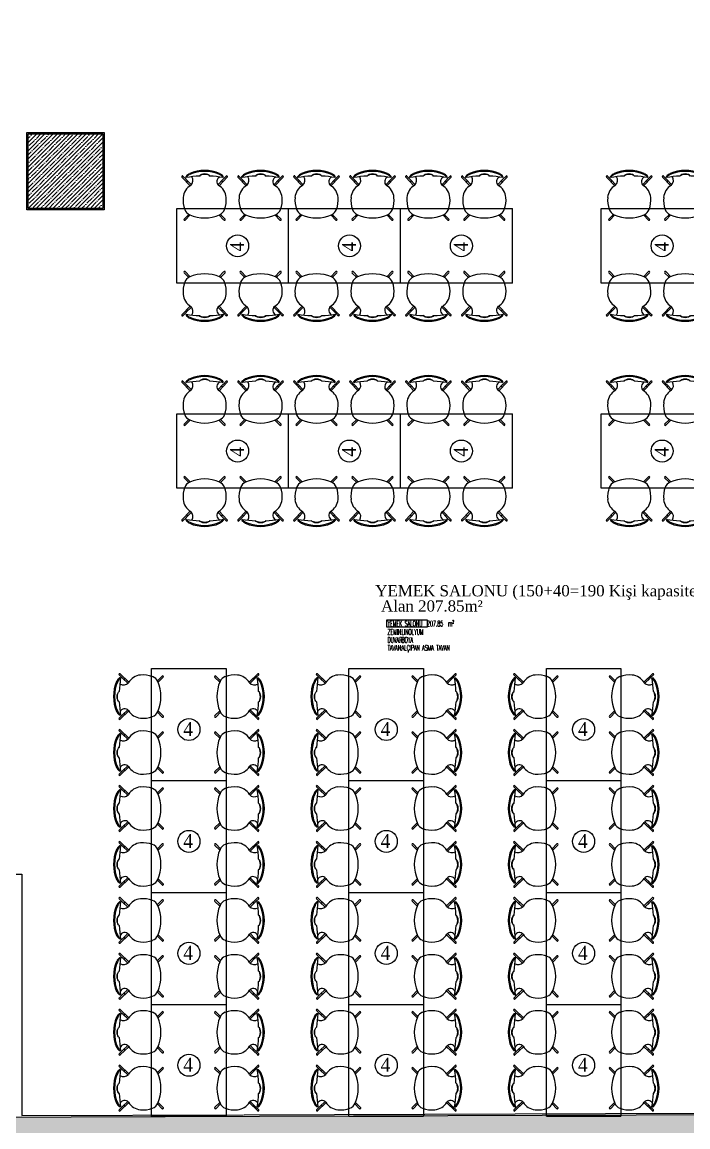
# Model space of a CAD drawing. Header units: millimetres. Extents: x -29311 to -3405, y 28913 to 42880.
# Drawn here: x -10029 to -9315, y 30475 to 31660 of the extents above; entities that cross this region are included whole.
import ezdxf
from ezdxf.enums import TextEntityAlignment as Align

# ---------------------------------------------------------------- set-up
doc = ezdxf.new("R2010")
doc.units = ezdxf.units.MM
for name, color, linetype in [('A-BA', 1, 'Continuous'), ('A-SIVA-IC', 97, 'Continuous'), ('A-TEFRIS', 251, 'Continuous'), ('A-YAZI', 136, 'Continuous'), ('ARREDI_attrezzature', 175, 'Continuous')]:
    doc.layers.add(name, color=color, linetype=linetype)
doc.layers.add('A-ETIKET-MALZEME-ACILIM', color=156, linetype='Continuous', plot=False)
doc.layers.add('tarama-betonarme', color=252, linetype='Continuous', lineweight=13)
doc.styles.add('roman-1.20-3mm', font='romans.shx', dxfattribs={"width": 0.5, "height": 6})
doc.styles.add('YAZ-50', font='times.ttf', dxfattribs={"width": 0.9})
pattern_1 = [(45, (-57572.966, 45834.01), (-4.4194174, 4.4194174), []), (45, (-57568.547, 45834.01), (-4.4194174, 4.4194174), [7.8125, -1.5625, 0, -1.5625])]

# ---------------------------------------------------------------- blocks, each defined once
blk = doc.blocks.new('4 KİŞİ MASA')
at = {"layer": 'A-TEFRIS'}
for p, q in [((81408.4, 15651.5), (81417.7, 15642.6)), ((81442.2, 15537.1), (81442.2, 15657.1)), ((81442.2, 15657.1), (81522.2, 15657.1)), ((81442.2, 15537.1), (81442.2, 15657.1)), ((81442.2, 15657.1), (81522.2, 15657.1)), ((81522.2, 15657.1), (81522.2, 15537.1)), ((81522.2, 15657.1), (81522.2, 15537.1)), ((81556, 15651.5), (81546.7, 15642.6)), ((81407.3, 15650.4), (81410.7, 15647.1)), ((81408.9, 15647.1), (81407.7, 15647.1)), ((81411, 15646.8), (81410.7, 15647.1)), ((81411, 15646.8), (81416.6, 15641.4)), ((81448.4, 15644), (81453.4, 15649.1)), ((81449.1, 15642.5), (81454.6, 15647.9)), ((81515.3, 15642.5), (81509.8, 15647.9)), ((81516, 15644), (81511, 15649.1)), ((81553.4, 15646.8), (81547.8, 15641.4)), ((81553.4, 15646.8), (81553.7, 15647.1)), ((81557.1, 15650.4), (81553.7, 15647.1)), ((81555.5, 15647.1), (81556.7, 15647.1)), ((81407.3, 15603.9), (81410.7, 15607.2)), ((81408.9, 15607.2), (81407.7, 15607.2)), ((81408.4, 15602.8), (81417.7, 15611.7)), ((81410.7, 15607.2), (81411, 15607.5)), ((81411, 15607.5), (81416.6, 15612.9)), ((81448.4, 15610.3), (81453.4, 15605.2)), ((81449.1, 15611.8), (81454.6, 15606.4)), ((81515.3, 15611.8), (81509.8, 15606.4)), ((81516, 15610.3), (81511, 15605.2)), ((81556, 15602.8), (81546.7, 15611.7)), ((81553.4, 15607.5), (81547.8, 15612.9)), ((81553.7, 15607.2), (81553.4, 15607.5)), ((81557.1, 15603.9), (81553.7, 15607.2)), ((81555.5, 15607.2), (81556.7, 15607.2)), ((81407.3, 15590.4), (81410.7, 15587.1)), ((81408.9, 15587.1), (81407.7, 15587.1)), ((81408.4, 15591.5), (81417.7, 15582.6)), ((81411, 15586.8), (81410.7, 15587.1)), ((81411, 15586.8), (81416.6, 15581.4)), ((81448.4, 15584), (81453.4, 15589.1)), ((81449.1, 15582.5), (81454.6, 15587.9)), ((81515.3, 15582.5), (81509.8, 15587.9)), ((81516, 15584), (81511, 15589.1)), ((81556, 15591.5), (81546.7, 15582.6)), ((81553.4, 15586.8), (81547.8, 15581.4)), ((81553.4, 15586.8), (81553.7, 15587.1)), ((81557.1, 15590.4), (81553.7, 15587.1)), ((81555.5, 15587.1), (81556.7, 15587.1)), ((81407.3, 15543.9), (81410.7, 15547.2)), ((81408.9, 15547.2), (81407.7, 15547.2)), ((81408.4, 15542.8), (81417.7, 15551.7)), ((81410.7, 15547.2), (81411, 15547.5)), ((81411, 15547.5), (81416.6, 15552.9)), ((81448.4, 15550.3), (81453.4, 15545.2)), ((81449.1, 15551.8), (81454.6, 15546.4)), ((81515.3, 15551.8), (81509.8, 15546.4)), ((81516, 15550.3), (81511, 15545.2)), ((81556, 15542.8), (81546.7, 15551.7)), ((81553.4, 15547.5), (81547.8, 15552.9)), ((81553.7, 15547.2), (81553.4, 15547.5)), ((81557.1, 15543.9), (81553.7, 15547.2)), ((81555.5, 15547.2), (81556.7, 15547.2)), ((81442.2, 15537.1), (81522.2, 15537.1))]:
    blk.add_line(p, q, dxfattribs=at)
blk.add_circle((81482.2, 15591.8), 11.8, dxfattribs=at)
for centre, radius, start, end in [((81407.9, 15650.9), 0.807, 53.3029, 218.6971), ((81556.5, 15650.9), 0.807, 321.3029, 126.6971), ((81441.1, 15627.1), 39.8, 156.1786, 203.8214), ((81442.2, 15627.1), 39.8, 156.1786, 203.8214), ((81414.9, 15638.6), 11.1, 129.8431, 155.448), ((81415, 15639.2), 10, 127.2868, 156.1786), ((81533.3, 15627.1), 126, 170.8741, 177.4513), ((81411.9, 15647.3), 7.59, 239.7971, 315.8628), ((81413.4, 15645.6), 0.8, 39.16, 219.16), ((81431.7, 15633.6), 16.7, 95.1377, 149.39), ((81433.3, 15622.3), 28, 69.2101, 96.3077), ((81439.7, 15639.2), 10, 23.8214, 69.2101), ((81412.4, 15627.1), 39.8, 336.1786, 23.8214), ((81454, 15648.5), 0.8, 315, 135), ((81510.4, 15648.5), 0.8, 45, 225), ((81552, 15627.1), 39.8, 156.1786, 203.8214), ((81524.7, 15639.2), 10, 110.7899, 156.1786), ((81531.1, 15622.3), 28, 83.6923, 110.7899), ((81532.7, 15633.6), 16.7, 30.61, 84.8623), ((81552.5, 15647.3), 7.59, 224.1372, 300.2029), ((81551, 15645.6), 0.8, 320.84, 140.84), ((81549.4, 15639.2), 10, 23.8214, 52.7132), ((81431.1, 15627.1), 126, 2.5487, 9.1259), ((81549.5, 15638.6), 11.1, 24.552, 50.1569), ((81522.2, 15627.1), 39.8, 336.1786, 23.8214), ((81523.3, 15627.1), 39.8, 336.1786, 23.8214), ((81533.3, 15627.1), 126, 182.5374, 189.1259), ((81431.1, 15627.1), 126, 350.8741, 357.4626), ((81414.9, 15615.7), 11.1, 204.552, 230.1569), ((81415, 15615.1), 10, 203.8214, 232.7132), ((81408, 15603.4), 0.807, 141.3029, 306.6971), ((81413.3, 15608.7), 5.37, 40.801, 155.8384), ((81413.5, 15608.8), 0.8, 140.84, 320.84), ((81431.7, 15620.7), 16.7, 210.61, 264.8623), ((81433.3, 15631.9), 28, 263.6923, 290.7899), ((81439.7, 15615.1), 10, 290.7899, 336.1786), ((81454, 15605.8), 0.8, 225, 45), ((81510.4, 15605.8), 0.8, 135, 315), ((81524.7, 15615.1), 10, 203.8214, 249.2101), ((81531.1, 15631.9), 28, 249.2101, 276.3077), ((81532.7, 15620.7), 16.7, 275.1377, 329.39), ((81551.1, 15608.7), 5.37, 24.1616, 139.199), ((81550.9, 15608.8), 0.8, 219.16, 39.16), ((81549.4, 15615.1), 10, 307.2868, 336.1786), ((81556.4, 15603.4), 0.807, 233.3029, 38.6971), ((81549.5, 15615.7), 11.1, 309.8431, 335.448), ((81407.9, 15590.9), 0.807, 53.3029, 218.6971), ((81556.5, 15590.9), 0.807, 321.3029, 126.6971), ((81441.1, 15567.1), 39.8, 156.1786, 203.8214), ((81442.2, 15567.1), 39.8, 156.1786, 203.8214), ((81414.9, 15578.6), 11.1, 129.8431, 155.448), ((81415, 15579.2), 10, 127.2868, 156.1786), ((81533.3, 15567.1), 126, 170.8741, 177.4513), ((81411.9, 15587.3), 7.59, 239.7971, 315.8628), ((81413.4, 15585.6), 0.8, 39.16, 219.16), ((81431.7, 15573.6), 16.7, 95.1377, 149.39), ((81433.3, 15562.3), 28, 69.2101, 96.3077), ((81439.7, 15579.2), 10, 23.8214, 69.2101), ((81412.4, 15567.1), 39.8, 336.1786, 23.8214), ((81454, 15588.5), 0.8, 315, 135), ((81510.4, 15588.5), 0.8, 45, 225), ((81552, 15567.1), 39.8, 156.1786, 203.8214), ((81524.7, 15579.2), 10, 110.7899, 156.1786), ((81531.1, 15562.3), 28, 83.6923, 110.7899), ((81532.7, 15573.6), 16.7, 30.61, 84.8623), ((81552.5, 15587.3), 7.59, 224.1372, 300.2029), ((81551, 15585.6), 0.8, 320.84, 140.84), ((81549.4, 15579.2), 10, 23.8214, 52.7132), ((81431.1, 15567.1), 126, 2.5487, 9.1259), ((81549.5, 15578.6), 11.1, 24.552, 50.1569), ((81522.2, 15567.1), 39.8, 336.1786, 23.8214), ((81523.3, 15567.1), 39.8, 336.1786, 23.8214), ((81533.3, 15567.1), 126, 182.5374, 189.1259), ((81431.1, 15567.1), 126, 350.8741, 357.4626), ((81414.9, 15555.7), 11.1, 204.552, 230.1569), ((81415, 15555.1), 10, 203.8214, 232.7132), ((81413.3, 15548.7), 5.37, 40.801, 155.8384), ((81413.5, 15548.8), 0.8, 140.84, 320.84), ((81431.7, 15560.7), 16.7, 210.61, 264.8623), ((81433.3, 15571.9), 28, 263.6923, 290.7899), ((81439.7, 15555.1), 10, 290.7899, 336.1786), ((81454, 15545.8), 0.8, 225, 45), ((81510.4, 15545.8), 0.8, 135, 315), ((81524.7, 15555.1), 10, 203.8214, 249.2101), ((81531.1, 15571.9), 28, 249.2101, 276.3077), ((81532.7, 15560.7), 16.7, 275.1377, 329.39), ((81551.1, 15548.7), 5.37, 24.1616, 139.199), ((81550.9, 15548.8), 0.8, 219.16, 39.16), ((81549.4, 15555.1), 10, 307.2868, 336.1786), ((81549.5, 15555.7), 11.1, 309.8431, 335.448), ((81408, 15543.4), 0.807, 141.3029, 306.6971), ((81556.4, 15543.4), 0.807, 233.3029, 38.6971)]:
    blk.add_arc(centre, radius, start, end, dxfattribs=at)
at = {"layer": 'A-TEFRIS', "extrusion": (0, 0, -1)}
for centre, major_axis, ratio, start_param, end_param in [((81408.6, 15627.2), (0.11, 5.89), 0.578981, 3.432785, 5.928076), ((81408, 15627.2), (0.16, 5.75), 0.417867, 3.323446, 5.96486), ((81408.6, 15567.2), (0.11, 5.89), 0.578981, 3.432785, 5.928076), ((81408, 15567.2), (0.16, 5.75), 0.417867, 3.323446, 5.96486)]:
    blk.add_ellipse(centre, major_axis=major_axis, ratio=ratio, start_param=start_param, end_param=end_param, dxfattribs=at)
at = {"layer": 'A-TEFRIS'}
for centre, major_axis, ratio, start_param, end_param in [((81555.9, 15627.2), (0.11, -5.89), 0.578981, 0.291192, 2.786483), ((81556.4, 15627.2), (0.16, -5.75), 0.417867, 0.181854, 2.823267), ((81555.9, 15567.2), (0.11, -5.89), 0.578981, 0.291192, 2.786483), ((81556.4, 15567.2), (0.16, -5.75), 0.417867, 0.181854, 2.823267)]:
    blk.add_ellipse(centre, major_axis=major_axis, ratio=ratio, start_param=start_param, end_param=end_param, dxfattribs=at)
at = {"layer": 'A-TEFRIS', "style": 'YAZ-50', "width": 0.9}
blk.add_text('4', height=15, dxfattribs=at).set_placement((81476.2, 15584.8))
blk = doc.blocks.new('etiket-malzeme-20-plan')
blk.add_lwpolyline([(0, -7), (44, -7), (44, 0), (0, 0)], close=True)
at = {"char_height": 6, "width": 180.543, "attachment_point": 4, "style": 'roman-1.20-3mm'}
for s, insert in [('ZEMIN:', (1, -12.5)), ('DUVAR:', (1, -21)), ('TAVAN:', (1, -29.5))]:
    blk.add_mtext(s, dxfattribs=dict(at, insert=insert))
at = {"style": 'roman-1.20-3mm', "width": 0.5}
for tag, p in [('ODA-KOD', (1, -3.5)), ('ZEMIN', (16, -12.5)), ('DUVAR', (16, -21)), ('TAVAN', (16, -29.5))]:
    blk.add_attdef(tag, text='', height=6, dxfattribs=at).set_placement(p, align=Align.MIDDLE_LEFT)

msp = doc.modelspace()

# ---------------------------------------------------------------- hatches: boundary and pattern name
at = {"layer": 'tarama-betonarme'}
h = msp.add_hatch(dxfattribs=at)
h.set_pattern_fill('ANSI35', color=256, scale=25, style=0)
h.set_pattern_definition(pattern_1)
h.paths.add_polyline_path([(-10481.78, 30484.04), (-10717.69, 32291.44), (-5913.13, 32477.67), (-5531.42, 30501.63)], flags=16)
h.paths.add_polyline_path([(-10508.1, 30453.95), (-10751.69, 32320.15), (-5888.56, 32508.65), (-5495.1, 30471.76)])
h = msp.add_hatch(dxfattribs=at)
h.set_pattern_fill('ANSI35', color=256, scale=25, style=0)
h.set_pattern_definition(pattern_1)
h.paths.add_polyline_path([(-10022.14, 31539.76), (-9942.14, 31539.76), (-9942.14, 31459.76), (-10022.14, 31459.76)])

# ---------------------------------------------------------------- linework, layer by layer
at = {"layer": 'A-BA'}
msp.add_lwpolyline([(-10717.69, 32291.44), (-10481.78, 30484.04), (-5531.42, 30501.63)], dxfattribs=at)
msp.add_lwpolyline([(-10022.14, 31539.76), (-9942.14, 31539.76), (-9942.14, 31459.76), (-10022.14, 31459.76)], close=True, dxfattribs=at)
msp.add_lwpolyline([(-10022.14, 31539.76), (-9942.14, 31539.76), (-9942.14, 31459.76), (-10022.14, 31459.76)], close=True, dxfattribs=at)
at = {"layer": 'A-SIVA-IC'}
msp.add_lwpolyline([(-10023.64, 31541.25), (-9940.64, 31541.25), (-9940.64, 31458.26), (-10023.64, 31458.26)], close=True, dxfattribs=at)
for points in [[(-10153.85, 30778.34), (-10153.85, 30745.84), (-10029.19, 30745.84), (-10029.19, 30487.15), (-9791.4, 30487.99)], [(-9790.53, 30488), (-8336.9, 30493.16)]]:
    msp.add_lwpolyline(points, dxfattribs=at)

# ---------------------------------------------------------------- block references
at = {"layer": 'A-ETIKET-MALZEME-ACILIM'}
msp.add_blockref('etiket-malzeme-20-plan', (-9637.82, 31018.19), dxfattribs=at).add_auto_attribs({'ODA-KOD': 'YEMEK SALONU  207.85  m²', 'ZEMIN': 'LINOLYUM', 'DUVAR': 'BOYA', 'TAVAN': 'ALÇIPAN ASMA TAVAN'})
at = {"layer": 'ARREDI_attrezzature', "rotation": 90}
for p in [(5794.16, -50062.44), (5914.16, -50062.44), (6034.16, -50062.44), (6249.5, -50062.44), (5794.16, -50282.44), (5914.16, -50282.44), (6034.16, -50282.44), (6249.5, -50282.44)]:
    msp.add_blockref('4 KİŞİ MASA', p, dxfattribs=at)
at = {"layer": 'ARREDI_attrezzature'}
for p in [(-91332.04, 15309.28), (-91120.36, 15309.28), (-90908.68, 15309.28), (-91332.04, 15189.28), (-91120.36, 15189.28), (-90908.68, 15189.28), (-91332.04, 15069.28), (-91120.36, 15069.28), (-90908.68, 15069.28), (-91332.04, 14949.28), (-91120.36, 14949.28), (-90908.68, 14949.28)]:
    msp.add_blockref('4 KİŞİ MASA', p, dxfattribs=at)

# ---------------------------------------------------------------- texts
at = {"layer": 'A-YAZI', "style": 'YAZ-50'}
for s, p in [('YEMEK SALONU (150+40=190 Kişi kapasiteli)', (-9469.57, 31043.9)), ('Alan 207.85m²', (-9589.24, 31027.59))]:
    msp.add_text(s, height=12, dxfattribs=at).set_placement(p, align=Align.CENTER)

doc.saveas('drawing.dxf')
